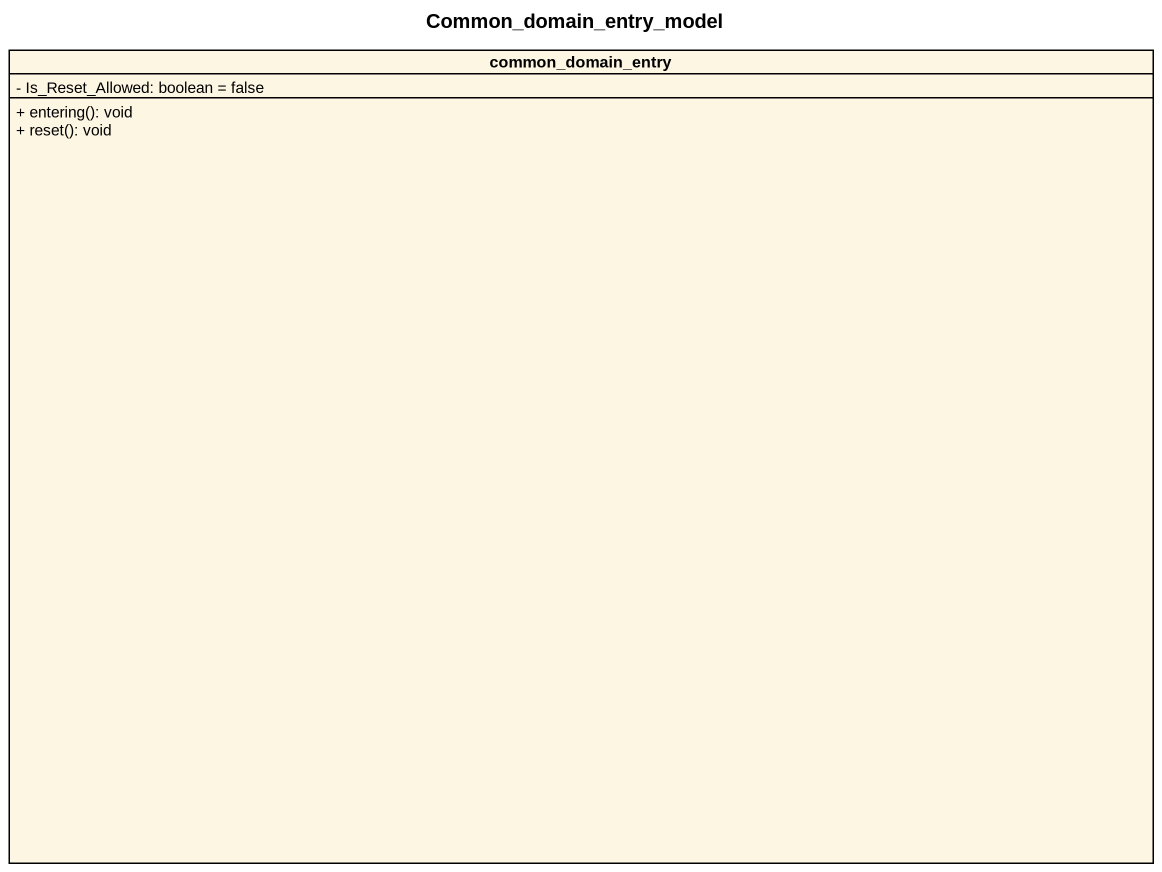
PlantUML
@startuml
title Common_domain_entry_model
hide circle
hide empty members
skinparam classAttributeIconSize 0
class common_domain_entry {
  - Is_Reset_Allowed: boolean = false
  + entering(): void
  + reset(): void
}
@enduml
